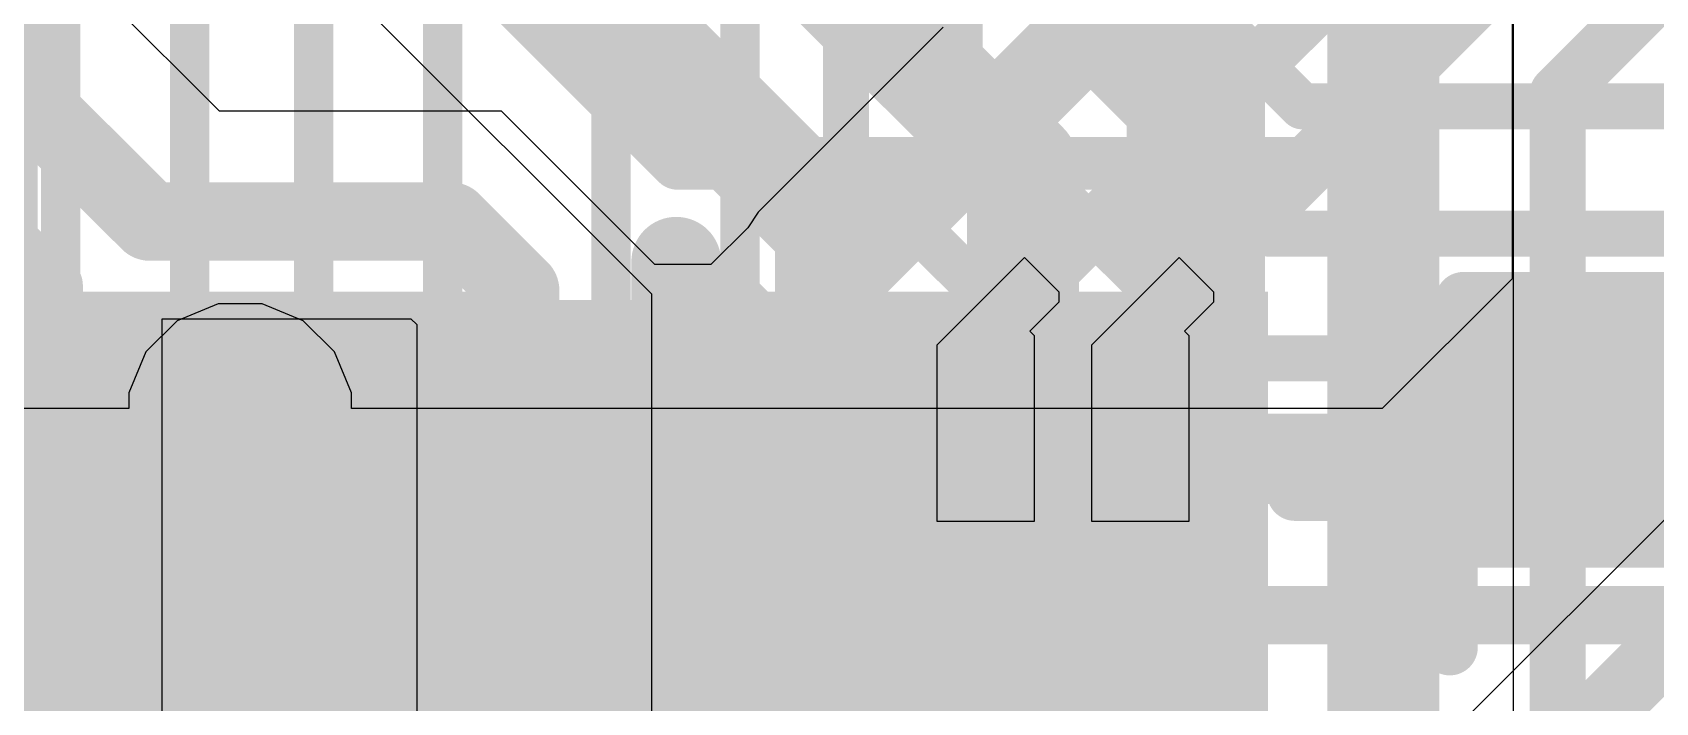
# Model space of a CAD drawing. Header units: inches. Extents: x -6 to 283, y -12 to 154.
# Drawn here: x 39.696 to 43.368, y 2.772 to 4.29 of the extents above; entities that cross this region are included whole.
import ezdxf

# ---------------------------------------------------------------- set-up
doc = ezdxf.new("R2010")
doc.units = ezdxf.units.IN
for name, color, linetype in [('Bottom Layer', 5, 'Continuous'), ('Bottom Overlay', 54, 'Continuous'), ('Bottom Paste', 16, 'Continuous'), ('Bottom Solder', 6, 'Continuous'), ('Drill Drawing', 1, 'Continuous'), ('GND-1', 16, 'Continuous'), ('PWR-1', 156, 'Continuous'), ('PWR-2', 130, 'Continuous'), ('Signal L1', 76, 'Continuous'), ('Signal L2', 6, 'Continuous'), ('Top Layer', 1, 'Continuous'), ('Top Overlay', 2, 'Continuous'), ('Top Paste', 8, 'Continuous'), ('Top Solder', 216, 'Continuous'), ('Via Holes', 16, 'Continuous')]:
    doc.layers.add(name, color=color, linetype=linetype)

# ---------------------------------------------------------------- blocks, each defined once
blk = doc.blocks.new('68_QFN__7_7__B_43')
at = {"layer": 'Bottom Layer'}
for points in [[(-2.69, -3.035), (-2.69, -3.835), (-2.91, -3.835), (-2.91, -3.035)], [(-2.34, -3.035), (-2.34, -3.835), (-2.56, -3.835), (-2.56, -3.035)], [(-1.99, -3.035), (-1.99, -3.835), (-2.21, -3.835), (-2.21, -3.035)], [(-1.64, -3.035), (-1.64, -3.835), (-1.86, -3.835), (-1.86, -3.035)], [(-1.29, -3.035), (-1.29, -3.835), (-1.51, -3.835), (-1.51, -3.035)], [(-0.94, -3.035), (-0.94, -3.835), (-1.16, -3.835), (-1.16, -3.035)], [(-0.59, -3.035), (-0.59, -3.835), (-0.81, -3.835), (-0.81, -3.035)], [(-0.24, -3.035), (-0.24, -3.835), (-0.46, -3.835), (-0.46, -3.035)]]:
    blk.add_hatch(color=5, dxfattribs=at).paths.add_polyline_path(points)
at = {"layer": 'Bottom Paste'}
for points in [[(-2.69, -3.035), (-2.69, -3.835), (-2.91, -3.835), (-2.91, -3.035)], [(-2.34, -3.035), (-2.34, -3.835), (-2.56, -3.835), (-2.56, -3.035)], [(-1.99, -3.035), (-1.99, -3.835), (-2.21, -3.835), (-2.21, -3.035)], [(-1.64, -3.035), (-1.64, -3.835), (-1.86, -3.835), (-1.86, -3.035)], [(-1.29, -3.035), (-1.29, -3.835), (-1.51, -3.835), (-1.51, -3.035)], [(-0.94, -3.035), (-0.94, -3.835), (-1.16, -3.835), (-1.16, -3.035)], [(-0.59, -3.035), (-0.59, -3.835), (-0.81, -3.835), (-0.81, -3.035)], [(-0.24, -3.035), (-0.24, -3.835), (-0.46, -3.835), (-0.46, -3.035)]]:
    blk.add_hatch(color=16, dxfattribs=at).paths.add_polyline_path(points)
at = {"layer": 'Bottom Solder'}
for points in [[(-2.5884, -2.9334), (-2.5884, -3.9366), (-3.0116, -3.9366), (-3.0116, -2.9334)], [(-2.2384, -2.9334), (-2.2384, -3.9366), (-2.6616, -3.9366), (-2.6616, -2.9334)], [(-1.8884, -2.9334), (-1.8884, -3.9366), (-2.3116, -3.9366), (-2.3116, -2.9334)], [(-1.5384, -2.9334), (-1.5384, -3.9366), (-1.9616, -3.9366), (-1.9616, -2.9334)], [(-1.1884, -2.9334), (-1.1884, -3.9366), (-1.6116, -3.9366), (-1.6116, -2.9334)], [(-0.8384, -2.9334), (-0.8384, -3.9366), (-1.2616, -3.9366), (-1.2616, -2.9334)], [(-0.4884, -2.9334), (-0.4884, -3.9366), (-0.9116, -3.9366), (-0.9116, -2.9334)], [(-0.1384, -2.9334), (-0.1384, -3.9366), (-0.5616, -3.9366), (-0.5616, -2.9334)]]:
    blk.add_hatch(color=6, dxfattribs=at).paths.add_polyline_path(points)
at = {"layer": 'Bottom Overlay'}
for points in [[(-3.5, -3.15, 0.127, 0.127, 0), (-3.5, -3.5, 0.127, 0.127, 0)], [(-3.15, -3.5, 0.127, 0.127, 0), (-3.5, -3.5, 0.127, 0.127, 0)]]:
    blk.add_lwpolyline(points, format="xyseb", dxfattribs=at)
for points in [[(-3.5318, -3.15, 0.0635, 0.0635, 1), (-3.4683, -3.15, 0.0635, 0.0635, 1)], [(-3.5318, -3.5, 0.0635, 0.0635, 1), (-3.4683, -3.5, 0.0635, 0.0635, 1)], [(-3.5318, -3.5, 0.0635, 0.0635, 1), (-3.4683, -3.5, 0.0635, 0.0635, 1)], [(-3.1817, -3.5, 0.0635, 0.0635, 1), (-3.1182, -3.5, 0.0635, 0.0635, 1)]]:
    blk.add_lwpolyline(points, format="xyseb", close=True, dxfattribs=at)
blk = doc.blocks.new('X322524MOB4SI__47')
at = {"layer": 'Top Layer'}
for points in [[(0.4, 1.45), (1.8, 1.45), (1.8, 0.25), (0.4, 0.25)], [(0.4, -0.25), (1.8, -0.25), (1.8, -1.45), (0.4, -1.45)]]:
    blk.add_hatch(color=1, dxfattribs=at).paths.add_polyline_path(points)
at = {"layer": 'Top Paste'}
for points in [[(0.4, 1.45), (1.8, 1.45), (1.8, 0.25), (0.4, 0.25)], [(0.4, -0.25), (1.8, -0.25), (1.8, -1.45), (0.4, -1.45)]]:
    blk.add_hatch(color=8, dxfattribs=at).paths.add_polyline_path(points)
at = {"layer": 'Top Solder'}
for points in [[(0.2984, 1.5516), (1.9016, 1.5516), (1.9016, 0.1484), (0.2984, 0.1484)], [(0.2984, -0.1484), (1.9016, -0.1484), (1.9016, -1.5516), (0.2984, -1.5516)]]:
    blk.add_hatch(color=216, dxfattribs=at).paths.add_polyline_path(points)
at = {"layer": 'Top Overlay'}
for points in [[(0.1778, 1.2954, 0.127, 0.127, 0), (-0.1778, 1.2954, 0.127, 0.127, 0)], [(0.1778, -1.2954, 0.127, 0.127, 0), (-0.1778, -1.2954, 0.127, 0.127, 0)]]:
    blk.add_lwpolyline(points, format="xyseb", dxfattribs=at)
for points in [[(-0.2095, 1.2954, 0.0635, 0.0635, 1), (-0.1461, 1.2954, 0.0635, 0.0635, 1)], [(0.1461, 1.2954, 0.0635, 0.0635, 1), (0.2095, 1.2954, 0.0635, 0.0635, 1)], [(-0.2095, -1.2954, 0.0635, 0.0635, 1), (-0.1461, -1.2954, 0.0635, 0.0635, 1)], [(0.1461, -1.2954, 0.0635, 0.0635, 1), (0.2095, -1.2954, 0.0635, 0.0635, 1)]]:
    blk.add_lwpolyline(points, format="xyseb", close=True, dxfattribs=at)
blk = doc.blocks.new('C___0402_356')
at = {"layer": 'Top Layer'}
for points in [[(-0.6985, -0.3175), (-0.6985, 0.3175), (-0.2413, 0.3175), (-0.2413, -0.3175)], [(0.2413, -0.3175), (0.2413, 0.3175), (0.6985, 0.3175), (0.6985, -0.3175)]]:
    blk.add_hatch(color=1, dxfattribs=at).paths.add_polyline_path(points)
at = {"layer": 'Top Paste'}
for points in [[(-0.6985, -0.3175), (-0.6985, 0.3175), (-0.2413, 0.3175), (-0.2413, -0.3175)], [(0.2413, -0.3175), (0.2413, 0.3175), (0.6985, 0.3175), (0.6985, -0.3175)]]:
    blk.add_hatch(color=8, dxfattribs=at).paths.add_polyline_path(points)
at = {"layer": 'Top Solder'}
for points in [[(-0.7585, -0.3775), (-0.7585, 0.3775), (-0.1813, 0.3775), (-0.1813, -0.3775)], [(0.1813, -0.3775), (0.1813, 0.3775), (0.7585, 0.3775), (0.7585, -0.3775)]]:
    blk.add_hatch(color=216, dxfattribs=at).paths.add_polyline_path(points)
at = {"layer": 'Top Overlay'}
for points in [[(-0.7874, 0.4064, 0.127, 0.127, 0), (-0.7874, -0.4064, 0.127, 0.127, 0)], [(-0.7874, 0.4064, 0.127, 0.127, 0), (-0.2794, 0.4064, 0.127, 0.127, 0)], [(0.2794, 0.4064, 0.127, 0.127, 0), (0.7874, 0.4064, 0.127, 0.127, 0)], [(0.7874, 0.4064, 0.127, 0.127, 0), (0.7874, -0.4064, 0.127, 0.127, 0)], [(-0.7874, -0.4064, 0.127, 0.127, 0), (-0.2794, -0.4064, 0.127, 0.127, 0)], [(0.2794, -0.4064, 0.127, 0.127, 0), (0.7874, -0.4064, 0.127, 0.127, 0)]]:
    blk.add_lwpolyline(points, format="xyseb", dxfattribs=at)
for points in [[(-0.8191, 0.4064, 0.0635, 0.0635, 1), (-0.7556, 0.4064, 0.0635, 0.0635, 1)], [(-0.8191, 0.4064, 0.0635, 0.0635, 1), (-0.7556, 0.4064, 0.0635, 0.0635, 1)], [(-0.3111, 0.4064, 0.0635, 0.0635, 1), (-0.2477, 0.4064, 0.0635, 0.0635, 1)], [(0.2477, 0.4064, 0.0635, 0.0635, 1), (0.3111, 0.4064, 0.0635, 0.0635, 1)], [(0.7556, 0.4064, 0.0635, 0.0635, 1), (0.8191, 0.4064, 0.0635, 0.0635, 1)], [(0.7556, 0.4064, 0.0635, 0.0635, 1), (0.8191, 0.4064, 0.0635, 0.0635, 1)], [(-0.8191, -0.4064, 0.0635, 0.0635, 1), (-0.7556, -0.4064, 0.0635, 0.0635, 1)], [(-0.8191, -0.4064, 0.0635, 0.0635, 1), (-0.7556, -0.4064, 0.0635, 0.0635, 1)], [(-0.3111, -0.4064, 0.0635, 0.0635, 1), (-0.2477, -0.4064, 0.0635, 0.0635, 1)], [(0.2477, -0.4064, 0.0635, 0.0635, 1), (0.3111, -0.4064, 0.0635, 0.0635, 1)], [(0.7556, -0.4064, 0.0635, 0.0635, 1), (0.8191, -0.4064, 0.0635, 0.0635, 1)], [(0.7556, -0.4064, 0.0635, 0.0635, 1), (0.8191, -0.4064, 0.0635, 0.0635, 1)]]:
    blk.add_lwpolyline(points, format="xyseb", close=True, dxfattribs=at)

msp = doc.modelspace()

# ---------------------------------------------------------------- hatches: boundary and pattern name
at = {"layer": 'Bottom Layer'}
for points in [[(39.9944, 3.1818), (39.9944, 1.8468), (40.2122, 1.8468), (40.2122, 3.1818)], [(40.3444, 3.1818), (40.3444, 1.8468), (40.5622, 1.8468), (40.5622, 3.1818)]]:
    msp.add_hatch(color=5, dxfattribs=at).paths.add_polyline_path(points)
at = {"layer": 'GND-1'}
h = msp.add_hatch(color=16, dxfattribs=at)
edge = h.paths.add_edge_path()
edge.add_arc((40.1655, 3.4234), 0.15, 0, 360)
at = {"layer": 'Signal L1'}
h = msp.add_hatch(color=76, dxfattribs=at)
edge = h.paths.add_edge_path()
edge.add_arc((40.1655, 3.4234), 0.15, 0, 360)
at = {"layer": 'Top Layer'}
h = msp.add_hatch(color=1, dxfattribs=at)
edge = h.paths.add_edge_path()
edge.add_arc((40.1655, 3.4234), 0.15, 0, 360)
at = {"layer": 'Via Holes'}
h = msp.add_hatch(color=7, dxfattribs=at)
edge = h.paths.add_edge_path()
edge.add_arc((40.1655, 3.4234), 0.075, 0, 360)

# ---------------------------------------------------------------- linework, layer by layer
at = {"layer": 'Bottom Layer'}
for p, q in [((40.1184, 4.111), (39.8721, 4.3574)), ((41.7564, 4.3015), (41.3374, 3.8825)), ((40.7565, 4.111), (40.1184, 4.111)), ((41.1035, 3.7639), (40.7565, 4.111)), ((41.3374, 3.8825), (41.3139, 3.8472)), ((41.3139, 3.8472), (41.2306, 3.7639)), ((41.2306, 3.7639), (41.1035, 3.7639)), ((41.7422, 3.5822), (41.9399, 3.7798)), ((41.9399, 3.7798), (42.0179, 3.7018)), ((42.0922, 3.5822), (42.2899, 3.7798)), ((42.2899, 3.7798), (42.3679, 3.7018)), ((42.0179, 3.6786), (41.9523, 3.613)), ((42.0179, 3.7018), (42.0179, 3.6786)), ((42.3679, 3.6786), (42.3023, 3.613)), ((42.3679, 3.7018), (42.3679, 3.6786)), ((39.9892, 2.6548), (39.9892, 3.6412)), ((39.9892, 3.6412), (40.5519, 3.6412)), ((40.5519, 3.6412), (40.5652, 3.6279)), ((40.5652, 3.6279), (40.5652, 2.6548)), ((41.9523, 3.613), (41.9622, 3.6031)), ((41.9622, 3.6031), (41.9622, 3.1818)), ((42.3023, 3.613), (42.3122, 3.6031)), ((42.3122, 3.6031), (42.3122, 3.1818)), ((41.7422, 3.1818), (41.7422, 3.5822)), ((42.0922, 3.1818), (42.0922, 3.5822)), ((41.9622, 3.1818), (41.7422, 3.1818)), ((42.3122, 3.1818), (42.0922, 3.1818))]:
    msp.add_line(p, q, dxfattribs=at)
for points in [[(39.6413, 4.181, 0.1778, 0.1778, 0), (39.6413, 7.2706, 0.1778, 0.1778, 0)], [(41.9235, 4.1367, 0.2032, 0.2032, 0), (42.705, 4.9181, 0.2032, 0.2032, 0)], [(42.2487, 3.6499, 0.127, 0.127, 0), (43.5524, 4.9535, 0.127, 0.127, 0)], [(43.1467, 4.1516, 0.127, 0.127, 0), (43.9017, 4.9066, 0.127, 0.127, 0)], [(41.8987, 3.6493, 0.127, 0.127, 0), (42.8181, 4.5687, 0.127, 0.127, 0)], [(39.6413, 4.181, 0.1778, 0.1778, 0), (39.961, 3.8613, 0.1778, 0.1778, 0)], [(41.5022, 3.7177, 0.2032, 0.2032, 0), (41.9212, 4.1367, 0.2032, 0.2032, 0)], [(41.9212, 4.1367, 0.2032, 0.2032, 0), (41.9235, 4.1367, 0.2032, 0.2032, 0)], [(43.1467, 2.5933, 0.127, 0.127, 0), (43.1467, 4.1516, 0.127, 0.127, 0)], [(39.3873, 4.0758, 0.127, 0.127, 0), (39.7462, 3.7169, 0.127, 0.127, 0)], [(39.961, 3.8613, 0.1778, 0.1778, 0), (40.6431, 3.8613, 0.1778, 0.1778, 0)], [(40.6431, 3.8613, 0.1778, 0.1778, 0), (40.7988, 3.7056, 0.1778, 0.1778, 0)], [(41.1522, 3.1818, 0.2032, 0.2032, 0), (41.1522, 3.7703, 0.2032, 0.2032, 0)], [(41.5022, 3.1818, 0.2032, 0.2032, 0), (41.5022, 3.7177, 0.2032, 0.2032, 0)], [(40.7988, 3.1853, 0.1778, 0.1778, 0), (40.7988, 3.7056, 0.1778, 0.1778, 0)], [(39.7462, 3.1878, 0.127, 0.127, 0), (39.7462, 3.7169, 0.127, 0.127, 0)], [(41.8987, 3.2283, 0.127, 0.127, 0), (41.8987, 3.6493, 0.127, 0.127, 0)], [(42.2487, 3.2283, 0.127, 0.127, 0), (42.2487, 3.6499, 0.127, 0.127, 0)], [(40.7988, 3.1853, 0.1778, 0.1778, 0), (40.8023, 3.1818, 0.1778, 0.1778, 0)], [(41.8522, 3.1818, 0.127, 0.127, 0), (41.8987, 3.2283, 0.127, 0.127, 0)], [(42.2022, 3.1818, 0.127, 0.127, 0), (42.2487, 3.2283, 0.127, 0.127, 0)]]:
    msp.add_lwpolyline(points, format="xyseb", dxfattribs=at)
for points in [[(39.5969, 4.181, 0.0889, 0.0889, 1), (39.6858, 4.181, 0.0889, 0.0889, 1)], [(39.5969, 4.181, 0.0889, 0.0889, 1), (39.6858, 4.181, 0.0889, 0.0889, 1)], [(41.8704, 4.1367, 0.1016, 0.1016, 1), (41.972, 4.1367, 0.1016, 0.1016, 1)], [(41.8704, 4.1367, 0.1016, 0.1016, 1), (41.972, 4.1367, 0.1016, 0.1016, 1)], [(41.8727, 4.1367, 0.1016, 0.1016, 1), (41.9743, 4.1367, 0.1016, 0.1016, 1)], [(41.8727, 4.1367, 0.1016, 0.1016, 1), (41.9743, 4.1367, 0.1016, 0.1016, 1)], [(43.115, 4.1516, 0.0635, 0.0635, 1), (43.1785, 4.1516, 0.0635, 0.0635, 1)], [(43.115, 4.1516, 0.0635, 0.0635, 1), (43.1785, 4.1516, 0.0635, 0.0635, 1)], [(39.9165, 3.8613, 0.0889, 0.0889, 1), (40.0054, 3.8613, 0.0889, 0.0889, 1)], [(39.9165, 3.8613, 0.0889, 0.0889, 1), (40.0054, 3.8613, 0.0889, 0.0889, 1)], [(40.5987, 3.8613, 0.0889, 0.0889, 1), (40.6876, 3.8613, 0.0889, 0.0889, 1)], [(40.5987, 3.8613, 0.0889, 0.0889, 1), (40.6876, 3.8613, 0.0889, 0.0889, 1)], [(41.1014, 3.7703, 0.1016, 0.1016, 1), (41.203, 3.7703, 0.1016, 0.1016, 1)], [(41.4514, 3.7177, 0.1016, 0.1016, 1), (41.553, 3.7177, 0.1016, 0.1016, 1)], [(41.4514, 3.7177, 0.1016, 0.1016, 1), (41.553, 3.7177, 0.1016, 0.1016, 1)], [(40.7544, 3.7056, 0.0889, 0.0889, 1), (40.8433, 3.7056, 0.0889, 0.0889, 1)], [(40.7544, 3.7056, 0.0889, 0.0889, 1), (40.8433, 3.7056, 0.0889, 0.0889, 1)], [(39.7144, 3.7169, 0.0635, 0.0635, 1), (39.7779, 3.7169, 0.0635, 0.0635, 1)], [(39.7144, 3.7169, 0.0635, 0.0635, 1), (39.7779, 3.7169, 0.0635, 0.0635, 1)], [(41.867, 3.6493, 0.0635, 0.0635, 1), (41.9305, 3.6493, 0.0635, 0.0635, 1)], [(41.867, 3.6493, 0.0635, 0.0635, 1), (41.9305, 3.6493, 0.0635, 0.0635, 1)], [(42.217, 3.6499, 0.0635, 0.0635, 1), (42.2805, 3.6499, 0.0635, 0.0635, 1)], [(42.217, 3.6499, 0.0635, 0.0635, 1), (42.2805, 3.6499, 0.0635, 0.0635, 1)], [(40.7544, 3.1853, 0.0889, 0.0889, 1), (40.8433, 3.1853, 0.0889, 0.0889, 1)], [(40.7544, 3.1853, 0.0889, 0.0889, 1), (40.8433, 3.1853, 0.0889, 0.0889, 1)], [(40.7578, 3.1818, 0.0889, 0.0889, 1), (40.8467, 3.1818, 0.0889, 0.0889, 1)], [(41.1014, 3.1818, 0.1016, 0.1016, 1), (41.203, 3.1818, 0.1016, 0.1016, 1)], [(41.4514, 3.1818, 0.1016, 0.1016, 1), (41.553, 3.1818, 0.1016, 0.1016, 1)], [(41.867, 3.2283, 0.0635, 0.0635, 1), (41.9305, 3.2283, 0.0635, 0.0635, 1)], [(41.867, 3.2283, 0.0635, 0.0635, 1), (41.9305, 3.2283, 0.0635, 0.0635, 1)], [(42.217, 3.2283, 0.0635, 0.0635, 1), (42.2805, 3.2283, 0.0635, 0.0635, 1)], [(42.217, 3.2283, 0.0635, 0.0635, 1), (42.2805, 3.2283, 0.0635, 0.0635, 1)], [(39.7144, 3.1878, 0.0635, 0.0635, 1), (39.7779, 3.1878, 0.0635, 0.0635, 1)], [(41.8205, 3.1818, 0.0635, 0.0635, 1), (41.884, 3.1818, 0.0635, 0.0635, 1)], [(42.1705, 3.1818, 0.0635, 0.0635, 1), (42.234, 3.1818, 0.0635, 0.0635, 1)]]:
    msp.add_lwpolyline(points, format="xyseb", close=True, dxfattribs=at)
at = {"layer": 'Drill Drawing'}
for points in [[(39.9115, 3.6774, 0.0508, 0.0508, 0), (40.4195, 3.6774, 0.0508, 0.0508, 0)], [(39.9115, 3.6774, 0.0508, 0.0508, 0), (40.1655, 3.1694, 0.0508, 0.0508, 0)], [(40.1655, 3.1694, 0.0508, 0.0508, 0), (40.4195, 3.6774, 0.0508, 0.0508, 0)]]:
    msp.add_lwpolyline(points, format="xyseb", dxfattribs=at)
for points in [[(39.8988, 3.6774, 0.0254, 0.0254, 1), (39.9242, 3.6774, 0.0254, 0.0254, 1)], [(39.8988, 3.6774, 0.0254, 0.0254, 1), (39.9242, 3.6774, 0.0254, 0.0254, 1)], [(40.4068, 3.6774, 0.0254, 0.0254, 1), (40.4322, 3.6774, 0.0254, 0.0254, 1)], [(40.4068, 3.6774, 0.0254, 0.0254, 1), (40.4322, 3.6774, 0.0254, 0.0254, 1)], [(40.1528, 3.1694, 0.0254, 0.0254, 1), (40.1782, 3.1694, 0.0254, 0.0254, 1)], [(40.1528, 3.1694, 0.0254, 0.0254, 1), (40.1782, 3.1694, 0.0254, 0.0254, 1)]]:
    msp.add_lwpolyline(points, format="xyseb", close=True, dxfattribs=at)
at = {"layer": 'PWR-1'}
msp.add_line((45.1726, 4.9708), (42.3105, 2.1087), dxfattribs=at)
msp.add_lwpolyline([(42.457, 1.9622, 0.1524, 0.1524, 0), (45.4215, 4.9266, 0.1524, 0.1524, 0)], format="xyseb", dxfattribs=at)
at = {"layer": 'PWR-2'}
for p, q in [((36.3945, 8.3994), (41.0961, 3.6977)), ((43.0468, 1.3627), (43.0468, 4.5509)), ((41.0961, 3.6977), (41.096, -2.9198))]:
    msp.add_line(p, q, dxfattribs=at)
for points in [[(38.1253, 8.9783, 0.254, 0.254, 0), (42.7521, 4.3515, 0.254, 0.254, 0)], [(37.6696, 8.8403, 0.254, 0.254, 0), (42.357, 4.1529, 0.254, 0.254, 0)], [(37.2543, 8.6676, 0.254, 0.254, 0), (41.9367, 3.9852, 0.254, 0.254, 0)], [(36.798, 8.5509, 0.254, 0.254, 0), (41.5028, 3.8461, 0.254, 0.254, 0)], [(42.7521, 1.2525, 0.254, 0.254, 0), (42.7521, 4.3515, 0.254, 0.254, 0)], [(42.357, -3.7718, 0.254, 0.254, 0), (42.357, 4.1529, 0.254, 0.254, 0)], [(41.9367, -3.5351, 0.254, 0.254, 0), (41.9367, 3.9852, 0.254, 0.254, 0)], [(41.5028, -2.8793, 0.254, 0.254, 0), (41.5028, 3.8461, 0.254, 0.254, 0)]]:
    msp.add_lwpolyline(points, format="xyseb", dxfattribs=at)
for points in [[(42.6886, 4.3515, 0.127, 0.127, 1), (42.8156, 4.3515, 0.127, 0.127, 1)], [(42.6886, 4.3515, 0.127, 0.127, 1), (42.8156, 4.3515, 0.127, 0.127, 1)], [(42.2935, 4.1529, 0.127, 0.127, 1), (42.4205, 4.1529, 0.127, 0.127, 1)], [(42.2935, 4.1529, 0.127, 0.127, 1), (42.4205, 4.1529, 0.127, 0.127, 1)], [(41.8732, 3.9852, 0.127, 0.127, 1), (42.0002, 3.9852, 0.127, 0.127, 1)], [(41.8732, 3.9852, 0.127, 0.127, 1), (42.0002, 3.9852, 0.127, 0.127, 1)], [(41.4393, 3.8461, 0.127, 0.127, 1), (41.5663, 3.8461, 0.127, 0.127, 1)], [(41.4393, 3.8461, 0.127, 0.127, 1), (41.5663, 3.8461, 0.127, 0.127, 1)]]:
    msp.add_lwpolyline(points, format="xyseb", close=True, dxfattribs=at)
at = {"layer": 'Signal L1'}
for p, q in [((43.0432, 5.3911), (43.0432, 3.7314)), ((43.0432, 3.7314), (42.7492, 3.4375)), ((40.1155, 3.675), (40.023, 3.6367)), ((40.2155, 3.675), (40.1155, 3.675)), ((40.308, 3.6367), (40.2155, 3.675)), ((40.023, 3.6367), (39.9522, 3.5659)), ((40.3788, 3.5659), (40.308, 3.6367)), ((39.9522, 3.5659), (39.9139, 3.4734)), ((40.4171, 3.4734), (40.3788, 3.5659)), ((39.9139, 3.4734), (39.9139, 3.4375)), ((40.4171, 3.4375), (40.4171, 3.4734)), ((39.9139, 3.4375), (36.3201, 3.4375)), ((42.7492, 3.4375), (40.4171, 3.4375))]:
    msp.add_line(p, q, dxfattribs=at)
msp.add_lwpolyline([(35.7818, 2.9853, 0.1016, 0.1016, 0), (47.9545, 2.9853, 0.1016, 0.1016, 0)], format="xyseb", dxfattribs=at)
at = {"layer": 'Signal L2'}
for points in [[(39.7593, -0.5109, 0.0889, 0.0889, 0), (39.7593, 7.0837, 0.0889, 0.0889, 0)], [(40.0514, -0.3899, 0.0889, 0.0889, 0), (40.0514, 6.9627, 0.0889, 0.0889, 0)], [(40.3318, -0.2184, 0.0889, 0.0889, 0), (40.3318, 6.8738, 0.0889, 0.0889, 0)], [(40.6239, -0.0974, 0.0889, 0.0889, 0), (40.6239, 6.7528, 0.0889, 0.0889, 0)], [(41.0045, 3.5812, 0.0889, 0.0889, 0), (41.0045, 5.7942, 0.0889, 0.0889, 0)], [(41.2966, 3.7021, 0.0889, 0.0889, 0), (41.2966, 5.6732, 0.0889, 0.0889, 0)], [(41.5363, 4.0084, 0.1041, 0.1041, 0), (41.5363, 5.5546, 0.1041, 0.1041, 0)], [(41.7936, 4.1433, 0.1041, 0.1041, 0), (41.7936, 5.479, 0.1041, 0.1041, 0)], [(42.0536, 4.2693, 0.1041, 0.1041, 0), (42.0536, 5.402, 0.1041, 0.1041, 0)], [(42.3157, 4.3748, 0.1041, 0.1041, 0), (42.5682, 4.1223, 0.1041, 0.1041, 0)], [(42.0536, 4.2693, 0.1041, 0.1041, 0), (42.4887, 3.8342, 0.1041, 0.1041, 0)], [(41.7936, 4.1433, 0.1041, 0.1041, 0), (42.3857, 3.5512, 0.1041, 0.1041, 0)], [(42.5682, 4.1223, 0.1041, 0.1041, 0), (49.6778, 4.1223, 0.1041, 0.1041, 0)], [(41.5363, 4.0084, 0.1041, 0.1041, 0), (42.2711, 3.2736, 0.1041, 0.1041, 0)], [(42.4887, 3.8342, 0.1041, 0.1041, 0), (49.5574, 3.8342, 0.1041, 0.1041, 0)], [(41.2966, 3.7021, 0.0889, 0.0889, 0), (42.0505, 2.9482, 0.0889, 0.0889, 0)], [(41.0045, 3.5812, 0.0889, 0.0889, 0), (41.9295, 2.6561, 0.0889, 0.0889, 0)], [(42.3857, 3.5512, 0.1041, 0.1041, 0), (49.4542, 3.5512, 0.1041, 0.1041, 0)], [(42.2711, 3.2736, 0.1041, 0.1041, 0), (49.3129, 3.2736, 0.1041, 0.1041, 0)], [(42.0505, 2.9482, 0.0889, 0.0889, 0), (49.1313, 2.9482, 0.0889, 0.0889, 0)]]:
    msp.add_lwpolyline(points, format="xyseb", dxfattribs=at)
for points in [[(42.0275, 4.2693, 0.0521, 0.0521, 1), (42.0796, 4.2693, 0.0521, 0.0521, 1)], [(42.0275, 4.2693, 0.0521, 0.0521, 1), (42.0796, 4.2693, 0.0521, 0.0521, 1)], [(41.7676, 4.1433, 0.0521, 0.0521, 1), (41.8197, 4.1433, 0.0521, 0.0521, 1)], [(41.7676, 4.1433, 0.0521, 0.0521, 1), (41.8197, 4.1433, 0.0521, 0.0521, 1)], [(42.5422, 4.1223, 0.0521, 0.0521, 1), (42.5942, 4.1223, 0.0521, 0.0521, 1)], [(42.5422, 4.1223, 0.0521, 0.0521, 1), (42.5942, 4.1223, 0.0521, 0.0521, 1)], [(41.5103, 4.0084, 0.0521, 0.0521, 1), (41.5623, 4.0084, 0.0521, 0.0521, 1)], [(41.5103, 4.0084, 0.0521, 0.0521, 1), (41.5623, 4.0084, 0.0521, 0.0521, 1)], [(42.4627, 3.8342, 0.0521, 0.0521, 1), (42.5148, 3.8342, 0.0521, 0.0521, 1)], [(42.4627, 3.8342, 0.0521, 0.0521, 1), (42.5148, 3.8342, 0.0521, 0.0521, 1)], [(41.2744, 3.7021, 0.0445, 0.0445, 1), (41.3188, 3.7021, 0.0445, 0.0445, 1)], [(41.2744, 3.7021, 0.0445, 0.0445, 1), (41.3188, 3.7021, 0.0445, 0.0445, 1)], [(40.9823, 3.5812, 0.0445, 0.0445, 1), (41.0267, 3.5812, 0.0445, 0.0445, 1)], [(40.9823, 3.5812, 0.0445, 0.0445, 1), (41.0267, 3.5812, 0.0445, 0.0445, 1)], [(42.3596, 3.5512, 0.0521, 0.0521, 1), (42.4117, 3.5512, 0.0521, 0.0521, 1)], [(42.3596, 3.5512, 0.0521, 0.0521, 1), (42.4117, 3.5512, 0.0521, 0.0521, 1)], [(42.2451, 3.2736, 0.0521, 0.0521, 1), (42.2972, 3.2736, 0.0521, 0.0521, 1)], [(42.2451, 3.2736, 0.0521, 0.0521, 1), (42.2972, 3.2736, 0.0521, 0.0521, 1)], [(42.0283, 2.9482, 0.0445, 0.0445, 1), (42.0728, 2.9482, 0.0445, 0.0445, 1)], [(42.0283, 2.9482, 0.0445, 0.0445, 1), (42.0728, 2.9482, 0.0445, 0.0445, 1)]]:
    msp.add_lwpolyline(points, format="xyseb", close=True, dxfattribs=at)
at = {"layer": 'Top Layer'}
for points in [[(40.1154, 5.0328, 0.1194, 0.1194, 0), (41.1551, 3.9931, 0.1194, 0.1194, 0)], [(42.5756, 3.9931, 0.1194, 0.1194, 0), (43.104, 4.5215, 0.1194, 0.1194, 0)], [(41.1551, 3.9931, 0.1194, 0.1194, 0), (42.5756, 3.9931, 0.1194, 0.1194, 0)], [(41.8655, 2.9012, 0.1194, 0.1194, 0), (42.3305, 3.3662, 0.1194, 0.1194, 0)], [(42.3305, 3.3662, 0.1194, 0.1194, 0), (43.238, 3.3662, 0.1194, 0.1194, 0)], [(43.238, 3.3662, 0.1194, 0.1194, 0), (44.1524, 3.3662, 0.1194, 0.1194, 0)], [(40.1655, 1.8653, 0.254, 0.254, 0), (40.1655, 2.9012, 0.254, 0.254, 0)]]:
    msp.add_lwpolyline(points, format="xyseb", dxfattribs=at)
for points in [[(41.1253, 3.9931, 0.0597, 0.0597, 1), (41.185, 3.9931, 0.0597, 0.0597, 1)], [(41.1253, 3.9931, 0.0597, 0.0597, 1), (41.185, 3.9931, 0.0597, 0.0597, 1)], [(42.5458, 3.9931, 0.0597, 0.0597, 1), (42.6055, 3.9931, 0.0597, 0.0597, 1)], [(42.5458, 3.9931, 0.0597, 0.0597, 1), (42.6055, 3.9931, 0.0597, 0.0597, 1)], [(42.3007, 3.3662, 0.0597, 0.0597, 1), (42.3603, 3.3662, 0.0597, 0.0597, 1)], [(42.3007, 3.3662, 0.0597, 0.0597, 1), (42.3603, 3.3662, 0.0597, 0.0597, 1)], [(43.2082, 3.3662, 0.0597, 0.0597, 1), (43.2678, 3.3662, 0.0597, 0.0597, 1)], [(43.2082, 3.3662, 0.0597, 0.0597, 1), (43.2678, 3.3662, 0.0597, 0.0597, 1)], [(40.102, 2.9012, 0.127, 0.127, 1), (40.229, 2.9012, 0.127, 0.127, 1)], [(41.8357, 2.9012, 0.0597, 0.0597, 1), (41.8953, 2.9012, 0.0597, 0.0597, 1)]]:
    msp.add_lwpolyline(points, format="xyseb", close=True, dxfattribs=at)

# ---------------------------------------------------------------- block references
for name, p, rotation in [('X322524MOB4SI__47', (40.9393, 4.0012), 270), ('C___0402_356', (43.3396, 2.8963), 90), ('68_QFN__7_7__B_43', (39.4022, -0.2532), 180)]:
    msp.add_blockref(name, p, dxfattribs=dict(rotation=rotation))

doc.saveas('drawing.dxf')
